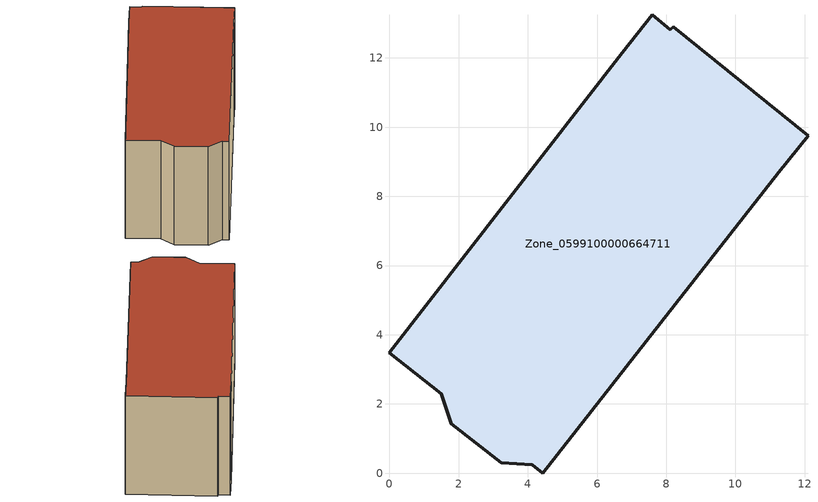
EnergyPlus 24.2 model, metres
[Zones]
Zone_0599100000664711
 floor ground (C_G): 4.13,0.24 3.23,0.3 1.78,1.43 1.5,2.3 0,3.48 6.73,12.15 7.6,13.25 8.11,12.82 8.2,12.91 12.1,9.76 11.25,8.7 4.43,0 z3.22
 wall outside (C_F): 6.73,12.15 0,3.48 1.5,2.3 1.78,1.43 3.23,0.3 4.13,0.24 4.43,0 11.25,8.7 12.1,9.76 8.2,12.91 8.11,12.82 7.6,13.25 6.73,12.15 z3.22:9.79
 roof outside (C_R): 12.1,9.76 8.2,12.91 8.11,12.82 7.6,13.25 6.73,12.15 0,3.48 1.5,2.3 1.78,1.43 3.23,0.3 4.13,0.24 4.43,0 11.25,8.7 z9.79
[BUILDING]
Pand.0599100000664711: North Axis=0; Terrain=City; Loads Convergence Tolerance Value=0.04; Temperature Convergence Tolerance Value=0.4; Solar Distribution=FullExterior; Maximum Number of Warmup Days=25; Minimum Number of Warmup Days=1
[Site:Location]
Rotterdam.The.Hague.AP_ZH_NLD Design_Conditions: Latitude=51.96; Longitude=4.45; Time Zone=1; Elevation=-4.5
[SITE:GROUNDTEMPERATURE:BUILDINGSURFACE]
18, 18, 18, 18, 18, 18, 18, 18, 18, 18, 18, 18
[MATERIAL] Thermal Absorptance=0.9; Solar Absorptance=0.7; Visible Absorptance=0.7
Name | Roughness | Thickness | Conductivity | Density | Specific Heat
G.TI.1946 | MediumSmooth | 0.15 | 1 | 540 | 1210
F.TI.1946 | Rough | 0.3 | 0.857143 | 1920 | 840
R.TI.1946 | MediumRough | 0.2 | 0.1 | 1500 | 1000
[CONSTRUCTION]
C_G: G.TI.1946
C_F: F.TI.1946
C_R: R.TI.1946
[ZONE]
Zone_0599100000664711: Type=1; Multiplier=1; Ceiling Height=Autocalculate; Volume=Autocalculate; Floor Area=autocalculate; Part of Total Floor Area=Yes
[ZONEINFILTRATION:DESIGNFLOWRATE]
Infil_Zone_0599100000664711: Zone or ZoneList or Space or SpaceList=Zone_0599100000664711; Schedule=AlwaysOn; Design Flow Rate Calculation Method=Flow/Area; Flow Rate per Floor Area=0.003; Constant Term Coefficient=1; Temperature Term Coefficient=0; Velocity Term Coefficient=0; Velocity Squared Term Coefficient=0
[HVACTEMPLATE:ZONE:IDEALLOADSAIRSYSTEM]
Zone_0599100000664711: Maximum Heating Supply Air Temperature=50; Minimum Cooling Supply Air Temperature=13; Maximum Heating Supply Air Humidity Ratio=0.0156; Minimum Cooling Supply Air Humidity Ratio=0.0077; Heating Limit=NoLimit; Cooling Limit=NoLimit; Dehumidification Control Type=ConstantSensibleHeatRatio; Cooling Sensible Heat Ratio=0.7; Dehumidification Setpoint=60; Humidification Control Type=None; Humidification Setpoint=30; Outdoor Air Method=None; Outdoor Air Flow Rate per Person=0.00944; Outdoor Air Flow Rate per Zone Floor Area=0; Outdoor Air Flow Rate per Zone=0; Demand Controlled Ventilation Type=None; Outdoor Air Economizer Type=NoEconomizer; Heat Recovery Type=None; Sensible Heat Recovery Effectiveness=0.7; Latent Heat Recovery Effectiveness=0.65
[ZONECONTROL:THERMOSTAT]
ThermostatControl_Zone_0599100000664711: Zone or ZoneList=Zone_0599100000664711; Control Type Schedule=DualSetpointControlType; Control 1=Thermostat_Zone_0599100000664711; Temperature Difference Between Cutout And Setpoint=0
[THERMOSTATSETPOINT:DUALSETPOINT]
Thermostat_Zone_0599100000664711: Heating Setpoint Temperature Schedule=HeatingSetpoint_Zone_0599100000664711; Cooling Setpoint Temperature Schedule=CoolingSetpoint_Zone_0599100000664711
[SCHEDULE:COMPACT]
HeatingSetpoint_Zone_0599100000664711: Through: 12/31, For: AllDays, Until: 24:00, 21
CoolingSetpoint_Zone_0599100000664711: Through: 12/31, For: AllDays, Until: 24:00, 24
DualSetpointControlType: Through: 12/31, For: AllDays, Until: 24:00, 4
AlwaysOn: Through: 12/31, For: AllDays, Until: 24:00, 1
